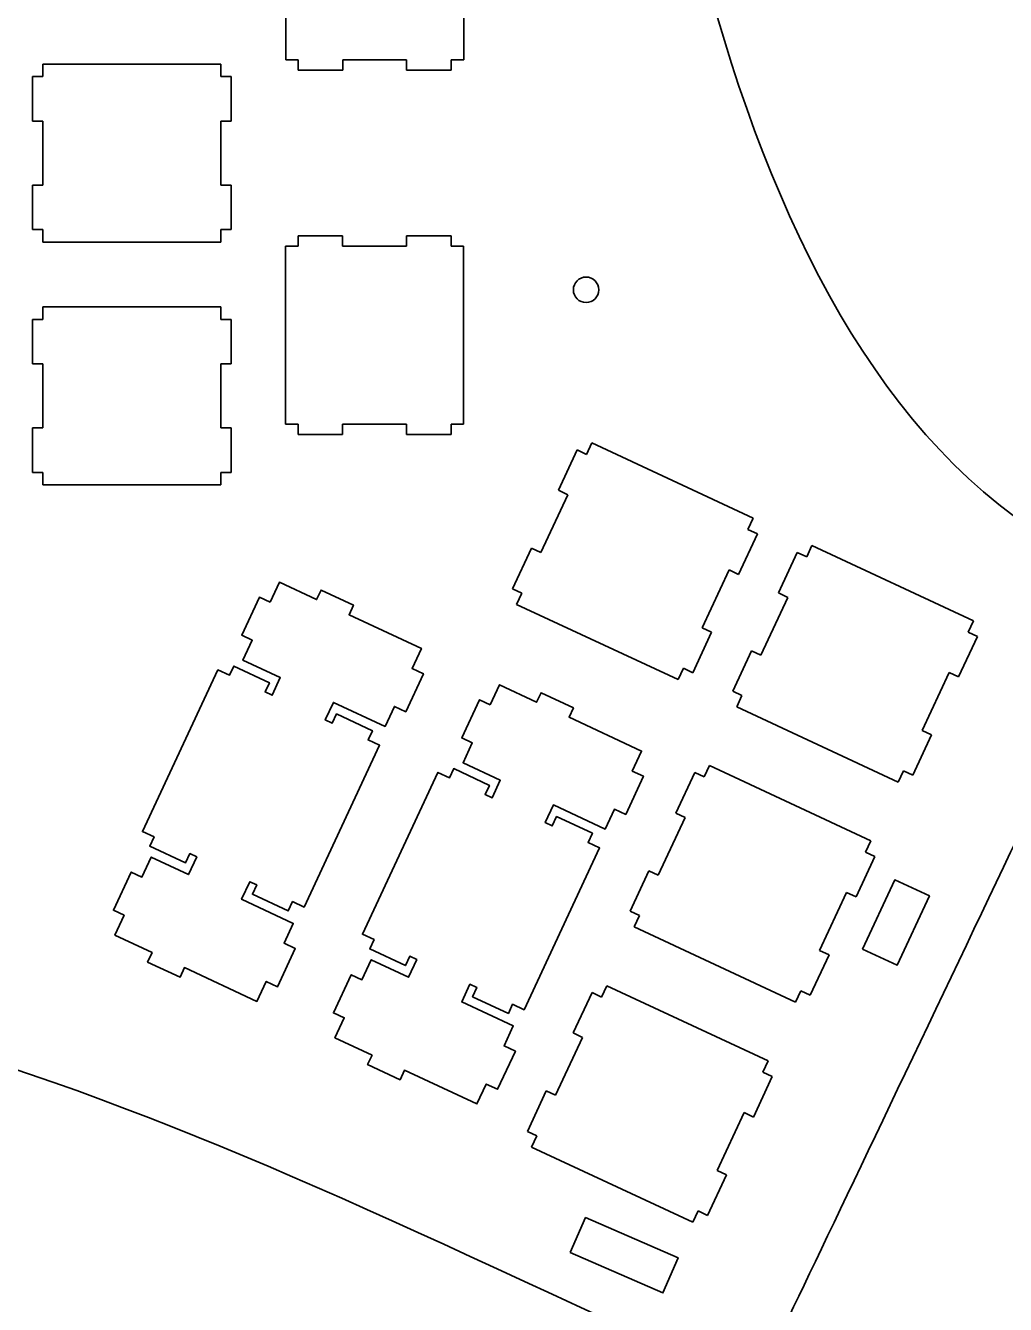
# Model space of a CAD drawing. Header units: inches. Extents: x -169 to 386, y -355 to 50.
# Drawn here: x -4.6 to 72.3, y -139.5 to -39.2 of the extents above; entities that cross this region are included whole.
import ezdxf

# ---------------------------------------------------------------- set-up
doc = ezdxf.new("R2010")
doc.units = ezdxf.units.IN
doc.header["$MEASUREMENT"] = 0
doc.layers.add('Lager 1', color=7, linetype='Continuous')

# ---------------------------------------------------------------- blocks, each defined once
blk = doc.blocks.new('block 3')
at = {"layer": 'Lager 1', "color": 178, "lineweight": 35, "true_color": 0x000001}
blk.add_open_spline([(-116.37, -95.12), (-116.37, -40.83), (-119.39, -2.15), (-119.39, -0.94), (-119.39, 0.26), (-119.28, 1.45), (-116.99, 1.45), (-114.7, 1.45), (-66.13, 1.62), (-63.72, 1.62), (-61.31, 1.62), (-61.14, 2.59), (-61.14, 4.21), (-61.14, 4.21), (-61.14, 4.42), (-61.14, 4.42), (-61.14, 5.52), (-60.24, 6.42), (-59.14, 6.42), (-59.14, 6.42), (-36.09, 6.42), (-36.09, 6.42), (-36.09, 6.42), (-35.55, 6.42), (-35.55, 6.42), (-34.45, 6.42), (-33.55, 7.31), (-33.55, 8.42), (-33.55, 8.42), (-33.55, 22.76), (-33.55, 22.76), (-33.55, 23.86), (-32.66, 24.75), (-31.55, 24.75), (-31.55, 24.75), (-1.09, 24.75), (-1.09, 24.75), (0.01, 24.75), (0.9, 23.86), (0.9, 22.76), (0.91, 19.09), (0.93, 11.78), (0.93, 9.22), (0.94, 8.59), (1.45, 8.08), (2.08, 8.08), (2.08, 8.08), (15.49, 8.08), (15.49, 8.08), (15.8, 8.08), (16.09, 8.2), (16.3, 8.42), (16.52, 8.64), (16.64, 8.92), (16.64, 9.23), (16.64, 11.33), (16.66, 20.17), (16.66, 22.67), (16.66, 23.14), (16.82, 23.59), (17.11, 23.96), (17.11, 23.96), (17.14, 23.99), (17.14, 23.99), (17.52, 24.47), (18.1, 24.75), (18.71, 24.75), (21.3, 24.75), (31.95, 24.75), (35.33, 24.75), (35.98, 24.75), (36.62, 24.61), (37.2, 24.33), (37.77, 24.05), (38.28, 23.65), (38.69, 23.14), (39.23, 22.47), (39.53, 21.67), (39.63, 20.82), (43.72, -15.01), (49.04, -67.49), (79.8, -81.73), (82.13, -82.81), (82.05, -84.36), (81.34, -85.95), (81.34, -85.95), (58.36, -134.18), (53.5, -144.29), (53.02, -145.27), (51.85, -145.69), (50.86, -145.23), (-2.7, -120.66), (-16.1, -111.54), (-107.22, -105.04), (-115.19, -104.47), (-116.37, -99.92), (-116.37, -95.12)], degree=3, knots=[0, 0, 0, 0, 1, 1, 1, 2, 2, 2, 3, 3, 3, 4, 4, 4, 5, 5, 5, 6, 6, 6, 7, 7, 7, 8, 8, 8, 9, 9, 9, 10, 10, 10, 11, 11, 11, 12, 12, 12, 13, 13, 13, 14, 14, 14, 15, 15, 15, 16, 16, 16, 17, 17, 17, 18, 18, 18, 19, 19, 19, 20, 20, 20, 21, 21, 21, 22, 22, 22, 23, 23, 23, 24, 24, 24, 25, 25, 25, 26, 26, 26, 27, 27, 27, 28, 28, 28, 29, 29, 29, 30, 30, 30, 31, 31, 31, 32, 32, 32, 32], dxfattribs=at)
blk = doc.blocks.new('block 7')
at = {"layer": 'Lager 1', "color": 178, "lineweight": 35, "true_color": 0x000001}
blk.add_open_spline([(38.41, -59.91), (38.41, -60.46), (38.86, -60.91), (39.41, -60.91), (39.96, -60.91), (40.41, -60.46), (40.41, -59.91), (40.41, -59.36), (39.96, -58.91), (39.41, -58.91), (38.86, -58.91), (38.41, -59.36), (38.41, -59.91)], degree=3, knots=[0, 0, 0, 0, 1, 1, 1, 2, 2, 2, 3, 3, 3, 4, 4, 4, 4], dxfattribs=at)
blk = doc.blocks.new('block 12')
at = {"layer": 'Lager 1', "color": 178, "lineweight": 35, "true_color": 0x000001}
blk.add_lwpolyline([(38.17, -135.45), (45.44, -138.61), (46.63, -135.86), (39.37, -132.7), (38.17, -135.45)], dxfattribs=at)
blk = doc.blocks.new('block 17')
at = {"layer": 'Lager 1', "color": 178, "lineweight": 35, "true_color": 0x000001}
blk.add_lwpolyline([(61.09, -111.64), (63.81, -112.91), (66.35, -107.47), (63.63, -106.21), (61.09, -111.64)], dxfattribs=at)
blk = doc.blocks.new('block 22')
at = {"layer": 'Lager 1', "color": 178, "lineweight": 35, "true_color": 0x000001}
blk.add_lwpolyline([(61.09, -111.64), (63.81, -112.91), (66.35, -107.47), (63.63, -106.21), (61.09, -111.64)], dxfattribs=at)
blk = doc.blocks.new('block 203')
at = {"layer": 'Lager 1', "color": 178, "lineweight": 35, "true_color": 0x000001}
blk.add_lwpolyline([(10.75, -61.25), (-3.22, -61.25)], dxfattribs=at)
blk = doc.blocks.new('block 204')
at = {"layer": 'Lager 1', "color": 178, "lineweight": 35, "true_color": 0x000001}
blk.add_lwpolyline([(-3.22, -61.25), (-3.22, -62.23)], dxfattribs=at)
blk = doc.blocks.new('block 205')
at = {"layer": 'Lager 1', "color": 178, "lineweight": 35, "true_color": 0x000001}
blk.add_lwpolyline([(-3.22, -62.23), (-4.03, -62.23)], dxfattribs=at)
blk = doc.blocks.new('block 206')
at = {"layer": 'Lager 1', "color": 178, "lineweight": 35, "true_color": 0x000001}
blk.add_lwpolyline([(-4.03, -62.23), (-4.03, -65.73)], dxfattribs=at)
blk = doc.blocks.new('block 207')
at = {"layer": 'Lager 1', "color": 178, "lineweight": 35, "true_color": 0x000001}
blk.add_lwpolyline([(-4.03, -65.73), (-3.22, -65.73)], dxfattribs=at)
blk = doc.blocks.new('block 208')
at = {"layer": 'Lager 1', "color": 178, "lineweight": 35, "true_color": 0x000001}
blk.add_lwpolyline([(-3.22, -65.73), (-3.22, -70.74)], dxfattribs=at)
blk = doc.blocks.new('block 209')
at = {"layer": 'Lager 1', "color": 178, "lineweight": 35, "true_color": 0x000001}
blk.add_lwpolyline([(-3.22, -70.74), (-4.03, -70.74)], dxfattribs=at)
blk = doc.blocks.new('block 210')
at = {"layer": 'Lager 1', "color": 178, "lineweight": 35, "true_color": 0x000001}
blk.add_lwpolyline([(-4.03, -70.74), (-4.03, -74.24)], dxfattribs=at)
blk = doc.blocks.new('block 211')
at = {"layer": 'Lager 1', "color": 178, "lineweight": 35, "true_color": 0x000001}
blk.add_lwpolyline([(-4.03, -74.24), (-3.22, -74.24)], dxfattribs=at)
blk = doc.blocks.new('block 212')
at = {"layer": 'Lager 1', "color": 178, "lineweight": 35, "true_color": 0x000001}
blk.add_lwpolyline([(-3.22, -74.24), (-3.22, -75.22)], dxfattribs=at)
blk = doc.blocks.new('block 213')
at = {"layer": 'Lager 1', "color": 178, "lineweight": 35, "true_color": 0x000001}
blk.add_lwpolyline([(-3.22, -75.22), (10.75, -75.22)], dxfattribs=at)
blk = doc.blocks.new('block 214')
at = {"layer": 'Lager 1', "color": 178, "lineweight": 35, "true_color": 0x000001}
blk.add_lwpolyline([(10.75, -75.22), (10.75, -74.24)], dxfattribs=at)
blk = doc.blocks.new('block 215')
at = {"layer": 'Lager 1', "color": 178, "lineweight": 35, "true_color": 0x000001}
blk.add_lwpolyline([(10.75, -74.24), (11.57, -74.24)], dxfattribs=at)
blk = doc.blocks.new('block 216')
at = {"layer": 'Lager 1', "color": 178, "lineweight": 35, "true_color": 0x000001}
blk.add_lwpolyline([(11.57, -74.24), (11.57, -70.74)], dxfattribs=at)
blk = doc.blocks.new('block 217')
at = {"layer": 'Lager 1', "color": 178, "lineweight": 35, "true_color": 0x000001}
blk.add_lwpolyline([(11.57, -70.74), (10.75, -70.74)], dxfattribs=at)
blk = doc.blocks.new('block 218')
at = {"layer": 'Lager 1', "color": 178, "lineweight": 35, "true_color": 0x000001}
blk.add_lwpolyline([(10.75, -70.74), (10.75, -65.73)], dxfattribs=at)
blk = doc.blocks.new('block 219')
at = {"layer": 'Lager 1', "color": 178, "lineweight": 35, "true_color": 0x000001}
blk.add_lwpolyline([(10.75, -65.73), (11.57, -65.73)], dxfattribs=at)
blk = doc.blocks.new('block 220')
at = {"layer": 'Lager 1', "color": 178, "lineweight": 35, "true_color": 0x000001}
blk.add_lwpolyline([(11.57, -65.73), (11.57, -62.23)], dxfattribs=at)
blk = doc.blocks.new('block 221')
at = {"layer": 'Lager 1', "color": 178, "lineweight": 35, "true_color": 0x000001}
blk.add_lwpolyline([(11.57, -62.23), (10.75, -62.23)], dxfattribs=at)
blk = doc.blocks.new('block 222')
at = {"layer": 'Lager 1', "color": 178, "lineweight": 35, "true_color": 0x000001}
blk.add_lwpolyline([(10.75, -62.23), (10.75, -61.25)], dxfattribs=at)
blk = doc.blocks.new('block 223')
at = {"layer": 'Lager 1', "color": 178, "lineweight": 35, "true_color": 0x000001}
blk.add_lwpolyline([(52.53, -77.83), (39.87, -71.93)], dxfattribs=at)
blk = doc.blocks.new('block 224')
at = {"layer": 'Lager 1', "color": 178, "lineweight": 35, "true_color": 0x000001}
blk.add_lwpolyline([(39.87, -71.93), (39.45, -72.82)], dxfattribs=at)
blk = doc.blocks.new('block 225')
at = {"layer": 'Lager 1', "color": 178, "lineweight": 35, "true_color": 0x000001}
blk.add_lwpolyline([(39.45, -72.82), (38.72, -72.47)], dxfattribs=at)
blk = doc.blocks.new('block 226')
at = {"layer": 'Lager 1', "color": 178, "lineweight": 35, "true_color": 0x000001}
blk.add_lwpolyline([(38.72, -72.47), (37.24, -75.64)], dxfattribs=at)
blk = doc.blocks.new('block 227')
at = {"layer": 'Lager 1', "color": 178, "lineweight": 35, "true_color": 0x000001}
blk.add_lwpolyline([(37.24, -75.64), (37.97, -75.99)], dxfattribs=at)
blk = doc.blocks.new('block 228')
at = {"layer": 'Lager 1', "color": 178, "lineweight": 35, "true_color": 0x000001}
blk.add_lwpolyline([(37.97, -75.99), (35.86, -80.53)], dxfattribs=at)
blk = doc.blocks.new('block 229')
at = {"layer": 'Lager 1', "color": 178, "lineweight": 35, "true_color": 0x000001}
blk.add_lwpolyline([(35.86, -80.53), (35.12, -80.18)], dxfattribs=at)
blk = doc.blocks.new('block 230')
at = {"layer": 'Lager 1', "color": 178, "lineweight": 35, "true_color": 0x000001}
blk.add_lwpolyline([(35.12, -80.18), (33.64, -83.36)], dxfattribs=at)
blk = doc.blocks.new('block 231')
at = {"layer": 'Lager 1', "color": 178, "lineweight": 35, "true_color": 0x000001}
blk.add_lwpolyline([(33.64, -83.36), (34.38, -83.7)], dxfattribs=at)
blk = doc.blocks.new('block 232')
at = {"layer": 'Lager 1', "color": 178, "lineweight": 35, "true_color": 0x000001}
blk.add_lwpolyline([(34.38, -83.7), (33.96, -84.59)], dxfattribs=at)
blk = doc.blocks.new('block 233')
at = {"layer": 'Lager 1', "color": 178, "lineweight": 35, "true_color": 0x000001}
blk.add_lwpolyline([(33.96, -84.59), (46.63, -90.49)], dxfattribs=at)
blk = doc.blocks.new('block 234')
at = {"layer": 'Lager 1', "color": 178, "lineweight": 35, "true_color": 0x000001}
blk.add_lwpolyline([(46.63, -90.49), (47.04, -89.6)], dxfattribs=at)
blk = doc.blocks.new('block 235')
at = {"layer": 'Lager 1', "color": 178, "lineweight": 35, "true_color": 0x000001}
blk.add_lwpolyline([(47.04, -89.6), (47.78, -89.95)], dxfattribs=at)
blk = doc.blocks.new('block 236')
at = {"layer": 'Lager 1', "color": 178, "lineweight": 35, "true_color": 0x000001}
blk.add_lwpolyline([(47.78, -89.95), (49.26, -86.78)], dxfattribs=at)
blk = doc.blocks.new('block 237')
at = {"layer": 'Lager 1', "color": 178, "lineweight": 35, "true_color": 0x000001}
blk.add_lwpolyline([(49.26, -86.78), (48.52, -86.43)], dxfattribs=at)
blk = doc.blocks.new('block 238')
at = {"layer": 'Lager 1', "color": 178, "lineweight": 35, "true_color": 0x000001}
blk.add_lwpolyline([(48.52, -86.43), (50.64, -81.89)], dxfattribs=at)
blk = doc.blocks.new('block 239')
at = {"layer": 'Lager 1', "color": 178, "lineweight": 35, "true_color": 0x000001}
blk.add_lwpolyline([(50.64, -81.89), (51.37, -82.24)], dxfattribs=at)
blk = doc.blocks.new('block 240')
at = {"layer": 'Lager 1', "color": 178, "lineweight": 35, "true_color": 0x000001}
blk.add_lwpolyline([(51.37, -82.24), (52.85, -79.06)], dxfattribs=at)
blk = doc.blocks.new('block 241')
at = {"layer": 'Lager 1', "color": 178, "lineweight": 35, "true_color": 0x000001}
blk.add_lwpolyline([(52.85, -79.06), (52.11, -78.72)], dxfattribs=at)
blk = doc.blocks.new('block 242')
at = {"layer": 'Lager 1', "color": 178, "lineweight": 35, "true_color": 0x000001}
blk.add_lwpolyline([(52.11, -78.72), (52.53, -77.83)], dxfattribs=at)
blk = doc.blocks.new('block 243')
at = {"layer": 'Lager 1', "color": 178, "lineweight": 35, "true_color": 0x000001}
blk.add_lwpolyline([(61.74, -103.15), (49.08, -97.24)], dxfattribs=at)
blk = doc.blocks.new('block 244')
at = {"layer": 'Lager 1', "color": 178, "lineweight": 35, "true_color": 0x000001}
blk.add_lwpolyline([(49.08, -97.24), (48.67, -98.13)], dxfattribs=at)
blk = doc.blocks.new('block 245')
at = {"layer": 'Lager 1', "color": 178, "lineweight": 35, "true_color": 0x000001}
blk.add_lwpolyline([(48.67, -98.13), (47.93, -97.79)], dxfattribs=at)
blk = doc.blocks.new('block 246')
at = {"layer": 'Lager 1', "color": 178, "lineweight": 35, "true_color": 0x000001}
blk.add_lwpolyline([(47.93, -97.79), (46.45, -100.96)], dxfattribs=at)
blk = doc.blocks.new('block 247')
at = {"layer": 'Lager 1', "color": 178, "lineweight": 35, "true_color": 0x000001}
blk.add_lwpolyline([(46.45, -100.96), (47.19, -101.3)], dxfattribs=at)
blk = doc.blocks.new('block 248')
at = {"layer": 'Lager 1', "color": 178, "lineweight": 35, "true_color": 0x000001}
blk.add_lwpolyline([(47.19, -101.3), (45.07, -105.84)], dxfattribs=at)
blk = doc.blocks.new('block 249')
at = {"layer": 'Lager 1', "color": 178, "lineweight": 35, "true_color": 0x000001}
blk.add_lwpolyline([(45.07, -105.84), (44.34, -105.5)], dxfattribs=at)
blk = doc.blocks.new('block 250')
at = {"layer": 'Lager 1', "color": 178, "lineweight": 35, "true_color": 0x000001}
blk.add_lwpolyline([(44.34, -105.5), (42.86, -108.67)], dxfattribs=at)
blk = doc.blocks.new('block 251')
at = {"layer": 'Lager 1', "color": 178, "lineweight": 35, "true_color": 0x000001}
blk.add_lwpolyline([(42.86, -108.67), (43.59, -109.01)], dxfattribs=at)
blk = doc.blocks.new('block 252')
at = {"layer": 'Lager 1', "color": 178, "lineweight": 35, "true_color": 0x000001}
blk.add_lwpolyline([(43.59, -109.01), (43.18, -109.9)], dxfattribs=at)
blk = doc.blocks.new('block 253')
at = {"layer": 'Lager 1', "color": 178, "lineweight": 35, "true_color": 0x000001}
blk.add_lwpolyline([(43.18, -109.9), (55.84, -115.81)], dxfattribs=at)
blk = doc.blocks.new('block 254')
at = {"layer": 'Lager 1', "color": 178, "lineweight": 35, "true_color": 0x000001}
blk.add_lwpolyline([(55.84, -115.81), (56.25, -114.92)], dxfattribs=at)
blk = doc.blocks.new('block 255')
at = {"layer": 'Lager 1', "color": 178, "lineweight": 35, "true_color": 0x000001}
blk.add_lwpolyline([(56.25, -114.92), (56.99, -115.26)], dxfattribs=at)
blk = doc.blocks.new('block 256')
at = {"layer": 'Lager 1', "color": 178, "lineweight": 35, "true_color": 0x000001}
blk.add_lwpolyline([(56.99, -115.26), (58.47, -112.09)], dxfattribs=at)
blk = doc.blocks.new('block 257')
at = {"layer": 'Lager 1', "color": 178, "lineweight": 35, "true_color": 0x000001}
blk.add_lwpolyline([(58.47, -112.09), (57.73, -111.75)], dxfattribs=at)
blk = doc.blocks.new('block 258')
at = {"layer": 'Lager 1', "color": 178, "lineweight": 35, "true_color": 0x000001}
blk.add_lwpolyline([(57.73, -111.75), (59.85, -107.21)], dxfattribs=at)
blk = doc.blocks.new('block 259')
at = {"layer": 'Lager 1', "color": 178, "lineweight": 35, "true_color": 0x000001}
blk.add_lwpolyline([(59.85, -107.21), (60.59, -107.55)], dxfattribs=at)
blk = doc.blocks.new('block 260')
at = {"layer": 'Lager 1', "color": 178, "lineweight": 35, "true_color": 0x000001}
blk.add_lwpolyline([(60.59, -107.55), (62.07, -104.38)], dxfattribs=at)
blk = doc.blocks.new('block 261')
at = {"layer": 'Lager 1', "color": 178, "lineweight": 35, "true_color": 0x000001}
blk.add_lwpolyline([(62.07, -104.38), (61.33, -104.03)], dxfattribs=at)
blk = doc.blocks.new('block 262')
at = {"layer": 'Lager 1', "color": 178, "lineweight": 35, "true_color": 0x000001}
blk.add_lwpolyline([(61.33, -104.03), (61.74, -103.15)], dxfattribs=at)
blk = doc.blocks.new('block 263')
at = {"layer": 'Lager 1', "color": 178, "lineweight": 35, "true_color": 0x000001}
blk.add_lwpolyline([(69.8, -85.88), (57.13, -79.98)], dxfattribs=at)
blk = doc.blocks.new('block 264')
at = {"layer": 'Lager 1', "color": 178, "lineweight": 35, "true_color": 0x000001}
blk.add_lwpolyline([(57.13, -79.98), (56.72, -80.86)], dxfattribs=at)
blk = doc.blocks.new('block 265')
at = {"layer": 'Lager 1', "color": 178, "lineweight": 35, "true_color": 0x000001}
blk.add_lwpolyline([(56.72, -80.86), (55.98, -80.52)], dxfattribs=at)
blk = doc.blocks.new('block 266')
at = {"layer": 'Lager 1', "color": 178, "lineweight": 35, "true_color": 0x000001}
blk.add_lwpolyline([(55.98, -80.52), (54.5, -83.69)], dxfattribs=at)
blk = doc.blocks.new('block 267')
at = {"layer": 'Lager 1', "color": 178, "lineweight": 35, "true_color": 0x000001}
blk.add_lwpolyline([(54.5, -83.69), (55.24, -84.04)], dxfattribs=at)
blk = doc.blocks.new('block 268')
at = {"layer": 'Lager 1', "color": 178, "lineweight": 35, "true_color": 0x000001}
blk.add_lwpolyline([(55.24, -84.04), (53.12, -88.58)], dxfattribs=at)
blk = doc.blocks.new('block 269')
at = {"layer": 'Lager 1', "color": 178, "lineweight": 35, "true_color": 0x000001}
blk.add_lwpolyline([(53.12, -88.58), (52.39, -88.23)], dxfattribs=at)
blk = doc.blocks.new('block 270')
at = {"layer": 'Lager 1', "color": 178, "lineweight": 35, "true_color": 0x000001}
blk.add_lwpolyline([(52.39, -88.23), (50.91, -91.4)], dxfattribs=at)
blk = doc.blocks.new('block 271')
at = {"layer": 'Lager 1', "color": 178, "lineweight": 35, "true_color": 0x000001}
blk.add_lwpolyline([(50.91, -91.4), (51.64, -91.75)], dxfattribs=at)
blk = doc.blocks.new('block 272')
at = {"layer": 'Lager 1', "color": 178, "lineweight": 35, "true_color": 0x000001}
blk.add_lwpolyline([(51.64, -91.75), (51.23, -92.64)], dxfattribs=at)
blk = doc.blocks.new('block 273')
at = {"layer": 'Lager 1', "color": 178, "lineweight": 35, "true_color": 0x000001}
blk.add_lwpolyline([(51.23, -92.64), (63.89, -98.54)], dxfattribs=at)
blk = doc.blocks.new('block 274')
at = {"layer": 'Lager 1', "color": 178, "lineweight": 35, "true_color": 0x000001}
blk.add_lwpolyline([(63.89, -98.54), (64.31, -97.65)], dxfattribs=at)
blk = doc.blocks.new('block 275')
at = {"layer": 'Lager 1', "color": 178, "lineweight": 35, "true_color": 0x000001}
blk.add_lwpolyline([(64.31, -97.65), (65.04, -98)], dxfattribs=at)
blk = doc.blocks.new('block 276')
at = {"layer": 'Lager 1', "color": 178, "lineweight": 35, "true_color": 0x000001}
blk.add_lwpolyline([(65.04, -98), (66.52, -94.82)], dxfattribs=at)
blk = doc.blocks.new('block 277')
at = {"layer": 'Lager 1', "color": 178, "lineweight": 35, "true_color": 0x000001}
blk.add_lwpolyline([(66.52, -94.82), (65.78, -94.48)], dxfattribs=at)
blk = doc.blocks.new('block 278')
at = {"layer": 'Lager 1', "color": 178, "lineweight": 35, "true_color": 0x000001}
blk.add_lwpolyline([(65.78, -94.48), (67.9, -89.94)], dxfattribs=at)
blk = doc.blocks.new('block 279')
at = {"layer": 'Lager 1', "color": 178, "lineweight": 35, "true_color": 0x000001}
blk.add_lwpolyline([(67.9, -89.94), (68.64, -90.28)], dxfattribs=at)
blk = doc.blocks.new('block 280')
at = {"layer": 'Lager 1', "color": 178, "lineweight": 35, "true_color": 0x000001}
blk.add_lwpolyline([(68.64, -90.28), (70.12, -87.11)], dxfattribs=at)
blk = doc.blocks.new('block 281')
at = {"layer": 'Lager 1', "color": 178, "lineweight": 35, "true_color": 0x000001}
blk.add_lwpolyline([(70.12, -87.11), (69.38, -86.77)], dxfattribs=at)
blk = doc.blocks.new('block 282')
at = {"layer": 'Lager 1', "color": 178, "lineweight": 35, "true_color": 0x000001}
blk.add_lwpolyline([(69.38, -86.77), (69.8, -85.88)], dxfattribs=at)
blk = doc.blocks.new('block 283')
at = {"layer": 'Lager 1', "color": 178, "lineweight": 35, "true_color": 0x000001}
blk.add_lwpolyline([(53.69, -120.41), (41.03, -114.51)], dxfattribs=at)
blk = doc.blocks.new('block 284')
at = {"layer": 'Lager 1', "color": 178, "lineweight": 35, "true_color": 0x000001}
blk.add_lwpolyline([(41.03, -114.51), (40.62, -115.4)], dxfattribs=at)
blk = doc.blocks.new('block 285')
at = {"layer": 'Lager 1', "color": 178, "lineweight": 35, "true_color": 0x000001}
blk.add_lwpolyline([(40.62, -115.4), (39.88, -115.05)], dxfattribs=at)
blk = doc.blocks.new('block 286')
at = {"layer": 'Lager 1', "color": 178, "lineweight": 35, "true_color": 0x000001}
blk.add_lwpolyline([(39.88, -115.05), (38.4, -118.22)], dxfattribs=at)
blk = doc.blocks.new('block 287')
at = {"layer": 'Lager 1', "color": 178, "lineweight": 35, "true_color": 0x000001}
blk.add_lwpolyline([(38.4, -118.22), (39.14, -118.57)], dxfattribs=at)
blk = doc.blocks.new('block 288')
at = {"layer": 'Lager 1', "color": 178, "lineweight": 35, "true_color": 0x000001}
blk.add_lwpolyline([(39.14, -118.57), (37.02, -123.11)], dxfattribs=at)
blk = doc.blocks.new('block 289')
at = {"layer": 'Lager 1', "color": 178, "lineweight": 35, "true_color": 0x000001}
blk.add_lwpolyline([(37.02, -123.11), (36.28, -122.76)], dxfattribs=at)
blk = doc.blocks.new('block 290')
at = {"layer": 'Lager 1', "color": 178, "lineweight": 35, "true_color": 0x000001}
blk.add_lwpolyline([(36.28, -122.76), (34.81, -125.94)], dxfattribs=at)
blk = doc.blocks.new('block 291')
at = {"layer": 'Lager 1', "color": 178, "lineweight": 35, "true_color": 0x000001}
blk.add_lwpolyline([(34.81, -125.94), (35.54, -126.28)], dxfattribs=at)
blk = doc.blocks.new('block 292')
at = {"layer": 'Lager 1', "color": 178, "lineweight": 35, "true_color": 0x000001}
blk.add_lwpolyline([(35.54, -126.28), (35.13, -127.17)], dxfattribs=at)
blk = doc.blocks.new('block 293')
at = {"layer": 'Lager 1', "color": 178, "lineweight": 35, "true_color": 0x000001}
blk.add_lwpolyline([(35.13, -127.17), (47.79, -133.07)], dxfattribs=at)
blk = doc.blocks.new('block 294')
at = {"layer": 'Lager 1', "color": 178, "lineweight": 35, "true_color": 0x000001}
blk.add_lwpolyline([(47.79, -133.07), (48.2, -132.18)], dxfattribs=at)
blk = doc.blocks.new('block 295')
at = {"layer": 'Lager 1', "color": 178, "lineweight": 35, "true_color": 0x000001}
blk.add_lwpolyline([(48.2, -132.18), (48.94, -132.53)], dxfattribs=at)
blk = doc.blocks.new('block 296')
at = {"layer": 'Lager 1', "color": 178, "lineweight": 35, "true_color": 0x000001}
blk.add_lwpolyline([(48.94, -132.53), (50.42, -129.36)], dxfattribs=at)
blk = doc.blocks.new('block 297')
at = {"layer": 'Lager 1', "color": 178, "lineweight": 35, "true_color": 0x000001}
blk.add_lwpolyline([(50.42, -129.36), (49.68, -129.01)], dxfattribs=at)
blk = doc.blocks.new('block 298')
at = {"layer": 'Lager 1', "color": 178, "lineweight": 35, "true_color": 0x000001}
blk.add_lwpolyline([(49.68, -129.01), (51.8, -124.47)], dxfattribs=at)
blk = doc.blocks.new('block 299')
at = {"layer": 'Lager 1', "color": 178, "lineweight": 35, "true_color": 0x000001}
blk.add_lwpolyline([(51.8, -124.47), (52.54, -124.82)], dxfattribs=at)
blk = doc.blocks.new('block 300')
at = {"layer": 'Lager 1', "color": 178, "lineweight": 35, "true_color": 0x000001}
blk.add_lwpolyline([(52.54, -124.82), (54.01, -121.64)], dxfattribs=at)
blk = doc.blocks.new('block 301')
at = {"layer": 'Lager 1', "color": 178, "lineweight": 35, "true_color": 0x000001}
blk.add_lwpolyline([(54.01, -121.64), (53.28, -121.3)], dxfattribs=at)
blk = doc.blocks.new('block 302')
at = {"layer": 'Lager 1', "color": 178, "lineweight": 35, "true_color": 0x000001}
blk.add_lwpolyline([(53.28, -121.3), (53.69, -120.41)], dxfattribs=at)
blk = doc.blocks.new('block 383')
at = {"layer": 'Lager 1', "color": 178, "lineweight": 35, "true_color": 0x000001}
blk.add_lwpolyline([(10.75, -42.2), (-3.22, -42.2)], dxfattribs=at)
blk = doc.blocks.new('block 384')
at = {"layer": 'Lager 1', "color": 178, "lineweight": 35, "true_color": 0x000001}
blk.add_lwpolyline([(-3.22, -42.2), (-3.22, -43.18)], dxfattribs=at)
blk = doc.blocks.new('block 385')
at = {"layer": 'Lager 1', "color": 178, "lineweight": 35, "true_color": 0x000001}
blk.add_lwpolyline([(-3.22, -43.18), (-4.03, -43.18)], dxfattribs=at)
blk = doc.blocks.new('block 386')
at = {"layer": 'Lager 1', "color": 178, "lineweight": 35, "true_color": 0x000001}
blk.add_lwpolyline([(-4.03, -43.18), (-4.03, -46.68)], dxfattribs=at)
blk = doc.blocks.new('block 387')
at = {"layer": 'Lager 1', "color": 178, "lineweight": 35, "true_color": 0x000001}
blk.add_lwpolyline([(-4.03, -46.68), (-3.22, -46.68)], dxfattribs=at)
blk = doc.blocks.new('block 388')
at = {"layer": 'Lager 1', "color": 178, "lineweight": 35, "true_color": 0x000001}
blk.add_lwpolyline([(-3.22, -46.68), (-3.22, -51.69)], dxfattribs=at)
blk = doc.blocks.new('block 389')
at = {"layer": 'Lager 1', "color": 178, "lineweight": 35, "true_color": 0x000001}
blk.add_lwpolyline([(-3.22, -51.69), (-4.03, -51.69)], dxfattribs=at)
blk = doc.blocks.new('block 390')
at = {"layer": 'Lager 1', "color": 178, "lineweight": 35, "true_color": 0x000001}
blk.add_lwpolyline([(-4.03, -51.69), (-4.03, -55.19)], dxfattribs=at)
blk = doc.blocks.new('block 391')
at = {"layer": 'Lager 1', "color": 178, "lineweight": 35, "true_color": 0x000001}
blk.add_lwpolyline([(-4.03, -55.19), (-3.22, -55.19)], dxfattribs=at)
blk = doc.blocks.new('block 392')
at = {"layer": 'Lager 1', "color": 178, "lineweight": 35, "true_color": 0x000001}
blk.add_lwpolyline([(-3.22, -55.19), (-3.22, -56.17)], dxfattribs=at)
blk = doc.blocks.new('block 393')
at = {"layer": 'Lager 1', "color": 178, "lineweight": 35, "true_color": 0x000001}
blk.add_lwpolyline([(-3.22, -56.17), (10.75, -56.17)], dxfattribs=at)
blk = doc.blocks.new('block 394')
at = {"layer": 'Lager 1', "color": 178, "lineweight": 35, "true_color": 0x000001}
blk.add_lwpolyline([(10.75, -56.17), (10.75, -55.19)], dxfattribs=at)
blk = doc.blocks.new('block 395')
at = {"layer": 'Lager 1', "color": 178, "lineweight": 35, "true_color": 0x000001}
blk.add_lwpolyline([(10.75, -55.19), (11.57, -55.19)], dxfattribs=at)
blk = doc.blocks.new('block 396')
at = {"layer": 'Lager 1', "color": 178, "lineweight": 35, "true_color": 0x000001}
blk.add_lwpolyline([(11.57, -55.19), (11.57, -51.69)], dxfattribs=at)
blk = doc.blocks.new('block 397')
at = {"layer": 'Lager 1', "color": 178, "lineweight": 35, "true_color": 0x000001}
blk.add_lwpolyline([(11.57, -51.69), (10.75, -51.69)], dxfattribs=at)
blk = doc.blocks.new('block 398')
at = {"layer": 'Lager 1', "color": 178, "lineweight": 35, "true_color": 0x000001}
blk.add_lwpolyline([(10.75, -51.69), (10.75, -46.68)], dxfattribs=at)
blk = doc.blocks.new('block 399')
at = {"layer": 'Lager 1', "color": 178, "lineweight": 35, "true_color": 0x000001}
blk.add_lwpolyline([(10.75, -46.68), (11.57, -46.68)], dxfattribs=at)
blk = doc.blocks.new('block 400')
at = {"layer": 'Lager 1', "color": 178, "lineweight": 35, "true_color": 0x000001}
blk.add_lwpolyline([(11.57, -46.68), (11.57, -43.18)], dxfattribs=at)
blk = doc.blocks.new('block 401')
at = {"layer": 'Lager 1', "color": 178, "lineweight": 35, "true_color": 0x000001}
blk.add_lwpolyline([(11.57, -43.18), (10.75, -43.18)], dxfattribs=at)
blk = doc.blocks.new('block 402')
at = {"layer": 'Lager 1', "color": 178, "lineweight": 35, "true_color": 0x000001}
blk.add_lwpolyline([(10.75, -43.18), (10.75, -42.2)], dxfattribs=at)
blk = doc.blocks.new('block 703')
at = {"layer": 'Lager 1', "color": 178, "lineweight": 35, "true_color": 0x000001}
blk.add_lwpolyline([(29.81, -41.88), (29.81, -27.91)], dxfattribs=at)
blk = doc.blocks.new('block 713')
at = {"layer": 'Lager 1', "color": 178, "lineweight": 35, "true_color": 0x000001}
blk.add_lwpolyline([(15.84, -27.91), (15.84, -41.88)], dxfattribs=at)
blk = doc.blocks.new('block 714')
at = {"layer": 'Lager 1', "color": 178, "lineweight": 35, "true_color": 0x000001}
blk.add_lwpolyline([(15.84, -41.88), (16.82, -41.88)], dxfattribs=at)
blk = doc.blocks.new('block 715')
at = {"layer": 'Lager 1', "color": 178, "lineweight": 35, "true_color": 0x000001}
blk.add_lwpolyline([(16.82, -41.88), (16.82, -42.69)], dxfattribs=at)
blk = doc.blocks.new('block 716')
at = {"layer": 'Lager 1', "color": 178, "lineweight": 35, "true_color": 0x000001}
blk.add_lwpolyline([(16.82, -42.69), (20.32, -42.69)], dxfattribs=at)
blk = doc.blocks.new('block 717')
at = {"layer": 'Lager 1', "color": 178, "lineweight": 35, "true_color": 0x000001}
blk.add_lwpolyline([(20.32, -42.69), (20.32, -41.88)], dxfattribs=at)
blk = doc.blocks.new('block 718')
at = {"layer": 'Lager 1', "color": 178, "lineweight": 35, "true_color": 0x000001}
blk.add_lwpolyline([(20.32, -41.88), (25.33, -41.88)], dxfattribs=at)
blk = doc.blocks.new('block 719')
at = {"layer": 'Lager 1', "color": 178, "lineweight": 35, "true_color": 0x000001}
blk.add_lwpolyline([(25.33, -41.88), (25.33, -42.69)], dxfattribs=at)
blk = doc.blocks.new('block 720')
at = {"layer": 'Lager 1', "color": 178, "lineweight": 35, "true_color": 0x000001}
blk.add_lwpolyline([(25.33, -42.69), (28.83, -42.69)], dxfattribs=at)
blk = doc.blocks.new('block 721')
at = {"layer": 'Lager 1', "color": 178, "lineweight": 35, "true_color": 0x000001}
blk.add_lwpolyline([(28.83, -42.69), (28.83, -41.88)], dxfattribs=at)
blk = doc.blocks.new('block 722')
at = {"layer": 'Lager 1', "color": 178, "lineweight": 35, "true_color": 0x000001}
blk.add_lwpolyline([(28.83, -41.88), (29.81, -41.88)], dxfattribs=at)
blk = doc.blocks.new('block 723')
at = {"layer": 'Lager 1', "color": 178, "lineweight": 35, "true_color": 0x000001}
blk.add_lwpolyline([(29.8, -70.46), (29.8, -56.49)], dxfattribs=at)
blk = doc.blocks.new('block 724')
at = {"layer": 'Lager 1', "color": 178, "lineweight": 35, "true_color": 0x000001}
blk.add_lwpolyline([(29.8, -56.49), (28.82, -56.49)], dxfattribs=at)
blk = doc.blocks.new('block 725')
at = {"layer": 'Lager 1', "color": 178, "lineweight": 35, "true_color": 0x000001}
blk.add_lwpolyline([(28.82, -56.49), (28.82, -55.68)], dxfattribs=at)
blk = doc.blocks.new('block 726')
at = {"layer": 'Lager 1', "color": 178, "lineweight": 35, "true_color": 0x000001}
blk.add_lwpolyline([(28.82, -55.68), (25.32, -55.68)], dxfattribs=at)
blk = doc.blocks.new('block 727')
at = {"layer": 'Lager 1', "color": 178, "lineweight": 35, "true_color": 0x000001}
blk.add_lwpolyline([(25.32, -55.68), (25.32, -56.49)], dxfattribs=at)
blk = doc.blocks.new('block 728')
at = {"layer": 'Lager 1', "color": 178, "lineweight": 35, "true_color": 0x000001}
blk.add_lwpolyline([(25.32, -56.49), (20.31, -56.49)], dxfattribs=at)
blk = doc.blocks.new('block 729')
at = {"layer": 'Lager 1', "color": 178, "lineweight": 35, "true_color": 0x000001}
blk.add_lwpolyline([(20.31, -56.49), (20.31, -55.68)], dxfattribs=at)
blk = doc.blocks.new('block 730')
at = {"layer": 'Lager 1', "color": 178, "lineweight": 35, "true_color": 0x000001}
blk.add_lwpolyline([(20.31, -55.68), (16.81, -55.68)], dxfattribs=at)
blk = doc.blocks.new('block 731')
at = {"layer": 'Lager 1', "color": 178, "lineweight": 35, "true_color": 0x000001}
blk.add_lwpolyline([(16.81, -55.68), (16.81, -56.49)], dxfattribs=at)
blk = doc.blocks.new('block 732')
at = {"layer": 'Lager 1', "color": 178, "lineweight": 35, "true_color": 0x000001}
blk.add_lwpolyline([(16.81, -56.49), (15.83, -56.49)], dxfattribs=at)
blk = doc.blocks.new('block 733')
at = {"layer": 'Lager 1', "color": 178, "lineweight": 35, "true_color": 0x000001}
blk.add_lwpolyline([(15.83, -56.49), (15.83, -70.46)], dxfattribs=at)
blk = doc.blocks.new('block 734')
at = {"layer": 'Lager 1', "color": 178, "lineweight": 35, "true_color": 0x000001}
blk.add_lwpolyline([(15.83, -70.46), (16.81, -70.46)], dxfattribs=at)
blk = doc.blocks.new('block 735')
at = {"layer": 'Lager 1', "color": 178, "lineweight": 35, "true_color": 0x000001}
blk.add_lwpolyline([(16.81, -70.46), (16.81, -71.27)], dxfattribs=at)
blk = doc.blocks.new('block 736')
at = {"layer": 'Lager 1', "color": 178, "lineweight": 35, "true_color": 0x000001}
blk.add_lwpolyline([(16.81, -71.27), (20.31, -71.27)], dxfattribs=at)
blk = doc.blocks.new('block 737')
at = {"layer": 'Lager 1', "color": 178, "lineweight": 35, "true_color": 0x000001}
blk.add_lwpolyline([(20.31, -71.27), (20.31, -70.46)], dxfattribs=at)
blk = doc.blocks.new('block 738')
at = {"layer": 'Lager 1', "color": 178, "lineweight": 35, "true_color": 0x000001}
blk.add_lwpolyline([(20.31, -70.46), (25.32, -70.46)], dxfattribs=at)
blk = doc.blocks.new('block 739')
at = {"layer": 'Lager 1', "color": 178, "lineweight": 35, "true_color": 0x000001}
blk.add_lwpolyline([(25.32, -70.46), (25.32, -71.27)], dxfattribs=at)
blk = doc.blocks.new('block 740')
at = {"layer": 'Lager 1', "color": 178, "lineweight": 35, "true_color": 0x000001}
blk.add_lwpolyline([(25.32, -71.27), (28.82, -71.27)], dxfattribs=at)
blk = doc.blocks.new('block 741')
at = {"layer": 'Lager 1', "color": 178, "lineweight": 35, "true_color": 0x000001}
blk.add_lwpolyline([(28.82, -71.27), (28.82, -70.46)], dxfattribs=at)
blk = doc.blocks.new('block 742')
at = {"layer": 'Lager 1', "color": 178, "lineweight": 35, "true_color": 0x000001}
blk.add_lwpolyline([(28.82, -70.46), (29.8, -70.46)], dxfattribs=at)
blk = doc.blocks.new('block 743')
at = {"layer": 'Lager 1', "color": 178, "lineweight": 35, "true_color": 0x000001}
blk.add_lwpolyline([(14.62, -84.42), (13.78, -84.03), (12.39, -87.02), (13.22, -87.41), (12.49, -88.97), (15.42, -90.33), (14.78, -91.72), (14.23, -91.46), (14.57, -90.74), (11.76, -89.43), (11.42, -90.15), (10.52, -89.73), (4.6, -102.42), (5.51, -102.84), (5.17, -103.57), (7.98, -104.88), (8.32, -104.15), (8.86, -104.41), (8.21, -105.79), (5.29, -104.42), (4.56, -105.99), (3.73, -105.6), (2.33, -108.59), (3.16, -108.98), (2.44, -110.54), (5.36, -111.91), (5.01, -112.65), (7.55, -113.84), (7.9, -113.09), (13.58, -115.74), (14.31, -114.17), (15.2, -114.59), (16.59, -111.6), (15.71, -111.18), (16.44, -109.62), (12.38, -107.73), (13.03, -106.35), (13.57, -106.6), (13.23, -107.33), (16.04, -108.64), (16.38, -107.91), (17.29, -108.34), (23.21, -95.65), (22.3, -95.23), (22.64, -94.5), (19.83, -93.19), (19.49, -93.91), (18.95, -93.66), (19.59, -92.28), (23.64, -94.17), (24.37, -92.6), (25.26, -93.02), (26.65, -90.03), (25.76, -89.62), (26.49, -88.05), (20.81, -85.4), (21.16, -84.65), (18.62, -83.47), (18.27, -84.22), (15.35, -82.85), (14.62, -84.42)], dxfattribs=at)
blk = doc.blocks.new('block 744')
at = {"layer": 'Lager 1', "color": 178, "lineweight": 35, "true_color": 0x000001}
blk.add_lwpolyline([(31.88, -92.47), (31.04, -92.08), (29.65, -95.07), (30.48, -95.46), (29.76, -97.02), (32.68, -98.39), (32.04, -99.77), (31.49, -99.52), (31.83, -98.79), (29.02, -97.48), (28.68, -98.21), (27.78, -97.78), (21.86, -110.47), (22.77, -110.89), (22.43, -111.62), (25.24, -112.93), (25.58, -112.2), (26.12, -112.46), (25.48, -113.84), (22.55, -112.47), (21.82, -114.04), (20.99, -113.65), (19.59, -116.64), (20.43, -117.03), (19.7, -118.59), (22.62, -119.96), (22.27, -120.7), (24.81, -121.89), (25.16, -121.14), (30.84, -123.79), (31.57, -122.23), (32.46, -122.64), (33.86, -119.65), (32.97, -119.24), (33.7, -117.67), (29.65, -115.78), (30.29, -114.4), (30.83, -114.65), (30.5, -115.38), (33.31, -116.69), (33.64, -115.96), (34.55, -116.39), (40.47, -103.7), (39.56, -103.28), (39.9, -102.55), (37.09, -101.24), (36.75, -101.97), (36.21, -101.71), (36.85, -100.33), (40.9, -102.22), (41.63, -100.66), (42.52, -101.07), (43.91, -98.08), (43.03, -97.67), (43.76, -96.1), (38.07, -93.45), (38.42, -92.71), (35.88, -91.52), (35.53, -92.27), (32.61, -90.9), (31.88, -92.47)], dxfattribs=at)
blk = doc.blocks.new('block 2')
at = {"layer": 'Lager 1'}
for name in ['block 3', 'block 713', 'block 703', 'block 714', 'block 715', 'block 717', 'block 718', 'block 719', 'block 721', 'block 722', 'block 383', 'block 384', 'block 402', 'block 716', 'block 720', 'block 385', 'block 386', 'block 401', 'block 400', 'block 387', 'block 388', 'block 398', 'block 399', 'block 389', 'block 390', 'block 397', 'block 396', 'block 391', 'block 392', 'block 393', 'block 394', 'block 395', 'block 730', 'block 731', 'block 729', 'block 726', 'block 727', 'block 725', 'block 732', 'block 733', 'block 728', 'block 724', 'block 723', 'block 7', 'block 203', 'block 204', 'block 222', 'block 205', 'block 206', 'block 221', 'block 220', 'block 207', 'block 208', 'block 218', 'block 219', 'block 209', 'block 210', 'block 217', 'block 216', 'block 734', 'block 735', 'block 737', 'block 738', 'block 739', 'block 741', 'block 742', 'block 736', 'block 740', 'block 224', 'block 223', 'block 226', 'block 225', 'block 211', 'block 212', 'block 214', 'block 215', 'block 213', 'block 228', 'block 227', 'block 242', 'block 240', 'block 241', 'block 230', 'block 229', 'block 264', 'block 263', 'block 266', 'block 265', 'block 238', 'block 239', 'block 743', 'block 231', 'block 232', 'block 268', 'block 267', 'block 233', 'block 282', 'block 236', 'block 237', 'block 280', 'block 281', 'block 270', 'block 269', 'block 234', 'block 235', 'block 278', 'block 279', 'block 744', 'block 271', 'block 272', 'block 273', 'block 276', 'block 277', 'block 244', 'block 243', 'block 246', 'block 245', 'block 274', 'block 275', 'block 248', 'block 247', 'block 262', 'block 261', 'block 260', 'block 250', 'block 249', 'block 17', 'block 22', 'block 258', 'block 259', 'block 251', 'block 252', 'block 253', 'block 256', 'block 257', 'block 286', 'block 285', 'block 284', 'block 283', 'block 254', 'block 255', 'block 287', 'block 288', 'block 302', 'block 301', 'block 300', 'block 290', 'block 289', 'block 298', 'block 299', 'block 291', 'block 292', 'block 293', 'block 296', 'block 297', 'block 294', 'block 295', 'block 12']:
    blk.add_blockref(name, (0, 0), dxfattribs=at)
blk = doc.blocks.new('block 767')
at = {"layer": 'Lager 1', "color": 178, "lineweight": 35, "true_color": 0x000001}
blk.add_open_spline([(-79.5, -320.56), (-25.31, -323.77), (16.71, -332.11), (17.91, -332.22), (17.91, -332.22), (34.72, -334.37), (36.38, -334.55), (38.61, -334.79), (39.64, -333.79), (39.79, -332.16), (40.1, -328.91), (52.99, -183.39), (53.29, -180.03), (53.41, -178.73), (52.92, -177.44), (51.98, -176.54), (51.37, -175.95), (50.58, -175.58), (49.75, -175.4), (14.43, -168.16), (-37.38, -158.23), (-48.86, -126.33), (-49.72, -123.92), (-51.28, -123.86), (-52.92, -124.43), (-52.92, -124.43), (-102.99, -143.06), (-113.49, -147.02), (-114.51, -147.4), (-115.03, -148.54), (-114.66, -149.56), (-94.91, -205.09), (-87.01, -219.24), (-88.57, -310.57), (-88.71, -318.56), (-84.28, -320.14), (-79.5, -320.56)], degree=3, knots=[0, 0, 0, 0, 1, 1, 1, 2, 2, 2, 3, 3, 3, 4, 4, 4, 5, 5, 5, 6, 6, 6, 7, 7, 7, 8, 8, 8, 9, 9, 9, 10, 10, 10, 11, 11, 11, 12, 12, 12, 12], dxfattribs=at)
blk = doc.blocks.new('block 766')
at = {"layer": 'Lager 1'}
blk.add_blockref('block 767', (0, 0), dxfattribs=at)

msp = doc.modelspace()

# ---------------------------------------------------------------- block references
at = {"layer": 'Lager 1'}
for name in ['block 2', 'block 766']:
    msp.add_blockref(name, (0, 0), dxfattribs=at)

doc.saveas('drawing.dxf')
